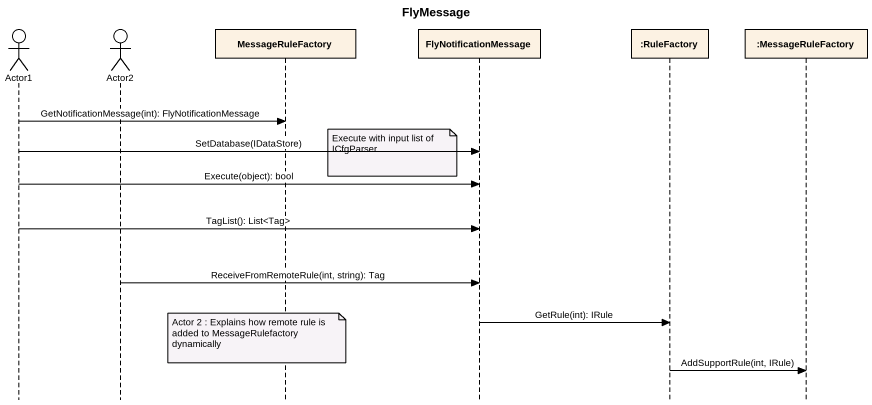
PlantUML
@startuml
title FlyMessage
hide footbox
actor Actor1
actor Actor2
participant MessageRuleFactory
participant FlyNotificationMessage
participant ":RuleFactory" as RuleFactory
participant ":MessageRuleFactory" as MessageRuleFactory_2

Actor1 -> MessageRuleFactory : GetNotificationMessage(int): FlyNotificationMessage
Actor1 -> FlyNotificationMessage : SetDatabase(IDataStore)
note left of FlyNotificationMessage : Execute with input list of ICfgParser
Actor1 -> FlyNotificationMessage : Execute(object): bool
Actor1 -> FlyNotificationMessage : TagList(): List<Tag>
Actor2 -> FlyNotificationMessage : ReceiveFromRemoteRule(int, string): Tag
FlyNotificationMessage -> RuleFactory : GetRule(int): IRule
note over MessageRuleFactory : Actor 2 : Explains how remote rule is added to MessageRulefactory dynamically
RuleFactory -> MessageRuleFactory_2 : AddSupportRule(int, IRule)
@enduml
